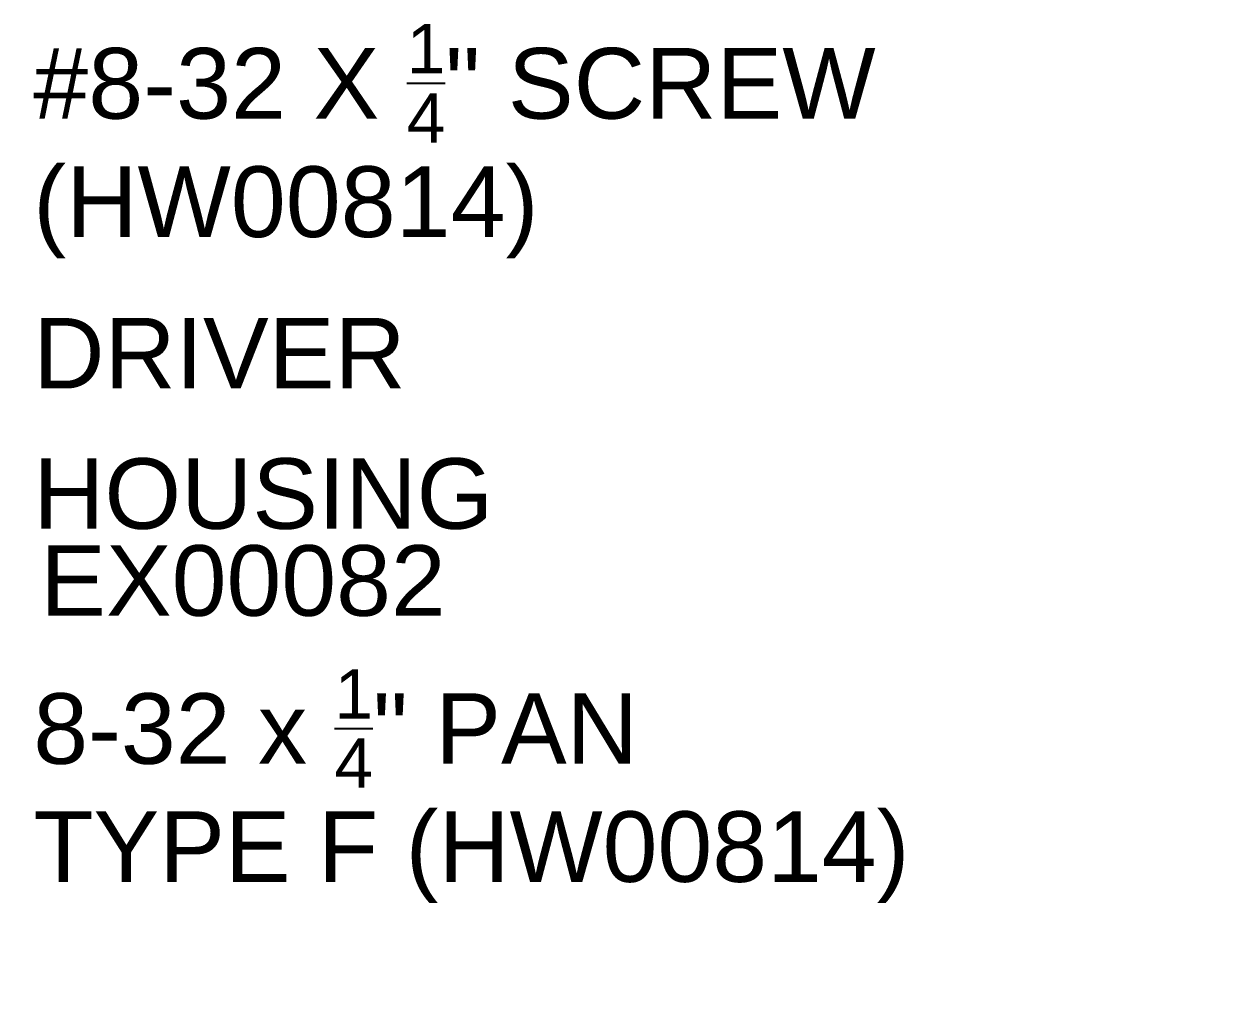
# Model space of a CAD drawing. Extents: x -5.1 to 5.8, y -1.4 to 4.6.
# Drawn here: x 2.579 to 5.756, y 1.499 to 4.115 of the extents above; entities that cross this region are included whole.
import ezdxf
from ezdxf import colors
from ezdxf.entities.mleader import LeaderData, LeaderLine
from ezdxf.math import Vec2, Vec3

# ---------------------------------------------------------------- set-up
doc = ezdxf.new("R2010")
doc.units = 0
doc.header["$LTSCALE"] = 0.5
doc.header["$MEASUREMENT"] = 0
doc.layers.add('CUST DWG', color=60, linetype='CONTINUOUS', lineweight=20)
doc.layers.add('FAB DWG', color=221, linetype='CONTINUOUS')
doc.styles.add('LSAD_Standard', font='arial.ttf')
doc.styles.get("Standard").update_dxf_attribs({"font": 'arial.ttf'})

msp = doc.modelspace()

# ---------------------------------------------------------------- texts
at = {"layer": 'FAB DWG', "ltscale": 0.5, "transparency": 16777216, "insert": (2.6225, 2.7292), "char_height": 0.1875, "width": 3.15153, "attachment_point": 1, "style": 'LSAD_Standard'}
msp.add_mtext('\\A1;EX00082', dxfattribs=at)

# ---------------------------------------------------------------- leaders
at = {"layer": 'CUST DWG', "ltscale": 0.5, "transparency": 16777216}
ml = msp.add_multileader_mtext('Standard', dxfattribs=at)
ml.set_content('\\A1;DRIVER', color=256, style='LSAD_Standard')
ml.set_leader_properties()
ml.build(insert=Vec2(0, 0))
ml.multileader.update_dxf_attribs({"text_left_attachment_type": 2, "dogleg_length": 0.36, "arrow_head_size": 0.1875})
ctx = ml.context
ctx.base_point, ctx.char_height, ctx.arrow_head_size, ctx.landing_gap_size, ctx.plane_origin = Vec3(2.514, 3.2397), 0.1875, 0.1875, 0.09, Vec3(1.028, 3.7841)
ctx.left_attachment = 2
notes = []
notes.append((ctx, [(0, (1, 1, 0), (1.7568, 3.2397), (1, 0), 0.7572, [(0, [(0.5785, 2.6132)], 0, [])])]))
ctx.mtext.insert, ctx.mtext.width, ctx.mtext.defined_height, ctx.mtext.flow_direction = Vec3(2.604, 3.3334), 3.15153, 0.8541, 5
ml = msp.add_multileader_mtext('Standard', dxfattribs=at)
ml.set_content('\\A1;HOUSING', color=256, style='LSAD_Standard')
ml.set_leader_properties()
ml.build(insert=Vec2(0, 0))
ml.multileader.update_dxf_attribs({"dogleg_length": 0.36, "arrow_head_size": 0.1875})
ctx = ml.context
ctx.base_point, ctx.char_height, ctx.arrow_head_size, ctx.landing_gap_size, ctx.plane_origin = Vec3(2.514, 2.865), 0.1875, 0.1875, 0.09, Vec3(0.3167, 2.3302)
notes.append((ctx, [(0, (1, 1, 0), (1.7458, 2.865), (1, 0), 0.7682, [(0, [(0.9832, 2.4762)], 0, [])])]))
ctx.mtext.insert, ctx.mtext.width, ctx.mtext.defined_height, ctx.mtext.flow_direction = Vec3(2.604, 2.9603), 3.15153, 0.8541, 5
at = {"layer": 'FAB DWG', "transparency": 16777216}
ml = msp.add_multileader_mtext('Standard', dxfattribs=at)
ml.set_content('\\A1;#8-32 X {\\H0.7x;\\S1/4;}" SCREW (HW00814)', color=256)
ml.set_leader_properties()
ml.build(insert=Vec2(0, 0))
ml.multileader.update_dxf_attribs({"text_right_attachment_type": 6, "dogleg_length": 1.6812, "arrow_head_size": 0.15})
ctx = ml.context
ctx.base_point, ctx.char_height, ctx.arrow_head_size, ctx.landing_gap_size, ctx.plane_origin = Vec3(2.514, 3.9933), 0.188, 0.15, 0.09, Vec3(1.2379, 2.2079)
ctx.right_attachment = 6
notes.append((ctx, [(0, (1, 1, 0), (1.5283, 3.9933), (1, 0), 0.9857, [(1, [(0.0527, 3.0956)], 0, [])])]))
ctx.mtext.insert, ctx.mtext.width, ctx.mtext.defined_height, ctx.mtext.flow_direction = Vec3(2.604, 4.1149), 2.307685, 0.426, 5
at = {"layer": 'FAB DWG', "ltscale": 0.5, "transparency": 16777216}
ml = msp.add_multileader_mtext('Standard', dxfattribs=at)
ml.set_content('\\A1;8-32 x {\\H0.7x;\\S1/4;}" PAN\\PTYPE F (HW00814)', color=256, style='LSAD_Standard')
ml.set_leader_properties()
ml.build(insert=Vec2(0, 0))
ml.multileader.update_dxf_attribs({"text_left_attachment_type": 2, "dogleg_length": 0.36, "arrow_head_size": 0.1875})
ctx = ml.context
ctx.base_point, ctx.char_height, ctx.arrow_head_size, ctx.landing_gap_size, ctx.plane_origin = Vec3(2.514, 2.0918), 0.1875, 0.1875, 0.09, Vec3(0.5674, 0.0797)
ctx.left_attachment = 2
notes.append((ctx, [(0, (1, 1, 0), (1.8782, 2.0918), (1, 0), 0.6358, [(0, [(0.7642, 1.4989)], 0, [])])]))
ctx.mtext.insert, ctx.mtext.width, ctx.mtext.defined_height, ctx.mtext.flow_direction = Vec3(2.604, 2.3994), 3.15153, 0.8541, 5
for ctx, leaders in notes:
    for number, flags, end, landing, length, lines in leaders:
        leader = LeaderData()
        leader.index, (leader.has_last_leader_line, leader.has_dogleg_vector, leader.attachment_direction) = number, flags
        leader.last_leader_point, leader.dogleg_vector, leader.dogleg_length = Vec3(end), Vec3(landing), length
        for number, points, colour, breaks in lines:
            line = LeaderLine()
            line.index, line.vertices, line.color, line.breaks = number, Vec3.list(points), colors.encode_raw_color(colour), breaks
            leader.lines.append(line)
        ctx.leaders.append(leader)

doc.saveas('drawing.dxf')
